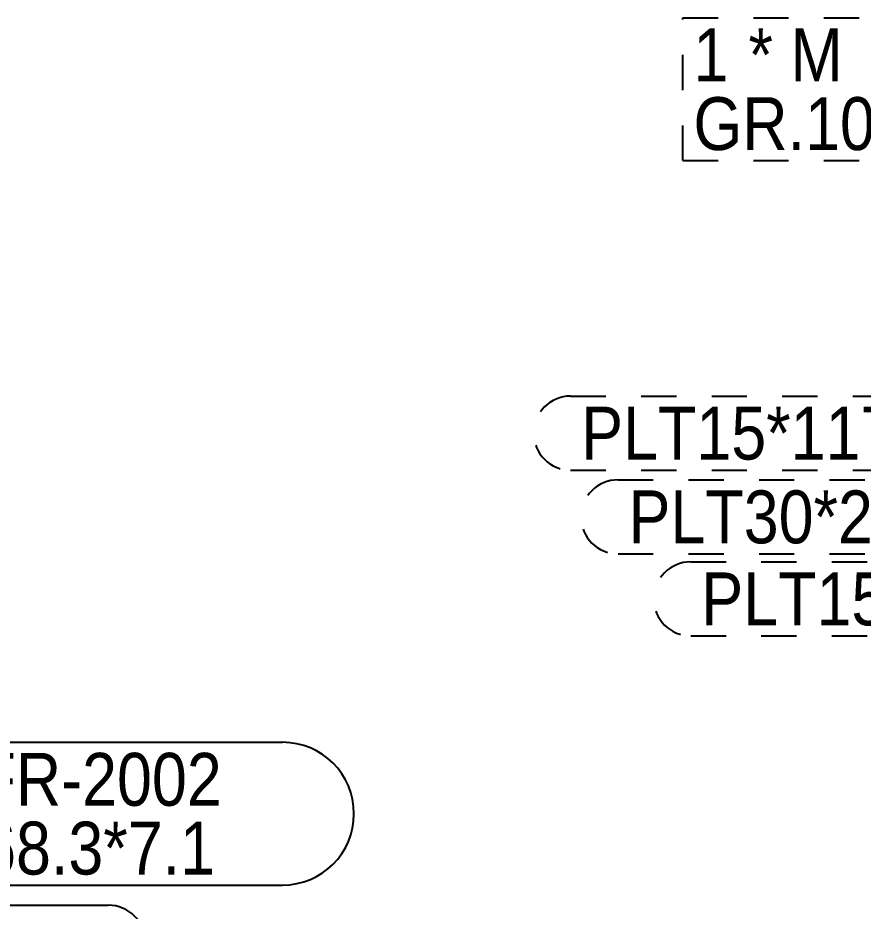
# Model space of a CAD drawing. Header units: millimetres. Extents: x 150000 to 150841, y 150000 to 150594.
# Drawn here: x 150560.1 to 150608.1, y 150150.3 to 150201 of the extents above; entities that cross this region are included whole.
import ezdxf

# ---------------------------------------------------------------- set-up
doc = ezdxf.new("R2010")
doc.units = ezdxf.units.MM
doc.linetypes.add('XKITLINE00', pattern=[0])
doc.linetypes.add('XKITLINE02', pattern=[4, 2, -2])
doc.styles.add('ARIAL', font='arial.ttf')

msp = doc.modelspace()

# ---------------------------------------------------------------- linework, layer by layer
at = {"color": 7, "linetype": 'XKITLINE02'}
for p, q in [((150597.872, 150201.007), (150613.971, 150201.007)), ((150597.872, 150192.907), (150597.872, 150201.007)), ((150597.872, 150192.907), (150613.971, 150192.907)), ((150591.507, 150179.55), (150616.064, 150179.55)), ((150591.507, 150175.35), (150616.064, 150175.35)), ((150594.193, 150174.8), (150618.75, 150174.8)), ((150594.193, 150170.6), (150618.75, 150170.6)), ((150598.321, 150170.147), (150622.878, 150170.147)), ((150598.321, 150165.947), (150622.878, 150165.947))]:
    msp.add_line(p, q, dxfattribs=at)
at = {"color": 7, "linetype": 'XKITLINE00'}
for p, q in [((150547.961, 150159.911), (150575.165, 150159.911)), ((150547.961, 150151.811), (150575.165, 150151.811)), ((150540.717, 150150.673), (150565.274, 150150.673))]:
    msp.add_line(p, q, dxfattribs=at)
at = {"color": 7, "linetype": 'XKITLINE02'}
for centre in [(150591.507, 150177.45), (150594.193, 150172.7), (150598.321, 150168.047)]:
    msp.add_arc(centre, 2.1, 90, 270, dxfattribs=at)
at = {"color": 7, "linetype": 'XKITLINE00'}
for centre, radius in [((150575.165, 150155.861), 4.05), ((150565.274, 150148.573), 2.1)]:
    msp.add_arc(centre, radius, 270, 90, dxfattribs=at)

# ---------------------------------------------------------------- texts
at = {"color": 3, "style": 'ARIAL', "width": 0.85}
for s, p in [('1', (150598.472, 150197.407)), ('* M', (150601.597, 150197.407)), ('GR.10.9', (150598.472, 150193.507)), ('PLT15*117.6', (150592.107, 150175.95)), ('PLT30*247.4', (150594.793, 150171.2)), ('PLT15*117.6', (150598.921, 150166.547)), ('CTW-FR-2002', (150548.561, 150156.311)), ('CHS168.3*7.1', (150548.561, 150152.411))]:
    msp.add_text(s, height=3, dxfattribs=at).set_placement(p)

doc.saveas('drawing.dxf')
